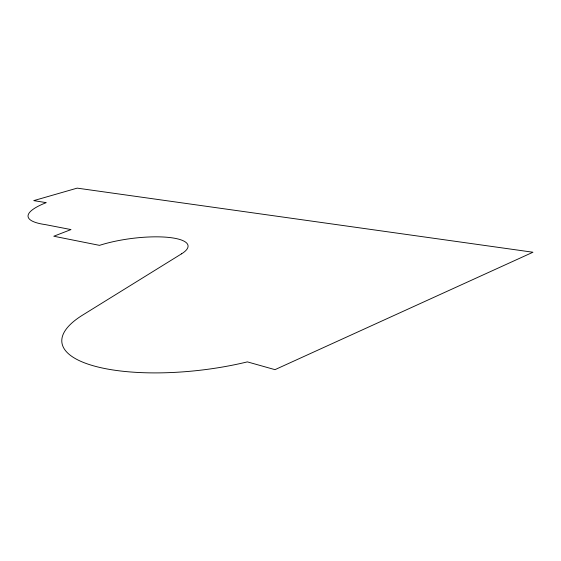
<?xml version="1.0" encoding="UTF-8"?>
<svg xmlns="http://www.w3.org/2000/svg" width="561" height="561" viewBox="0 0 561 561"><rect width="100%" height="100%" fill="white"/><g stroke="black" fill="none" stroke-linecap="round" stroke-linejoin="round"><path stroke-width="0.84" d="M181.575 253.817L82.628 315.093A134.044 43.52 -6.6 0 0 93.456 365.814A134.044 43.52 -6.6 0 0 247.366 361.88L274.988 369.657L532.95 252.233L77.18 188.131L33.737 200.621L46.205 202.647A77.593 16.956 -7.8 0 0 45.497 224.631L70.995 229.582L53.779 236.23L99.5 245.36A55.749 14.495 -7.5 0 1 168.693 237.422A55.749 14.495 -7.5 0 1 181.575 253.817"/></g></svg>
